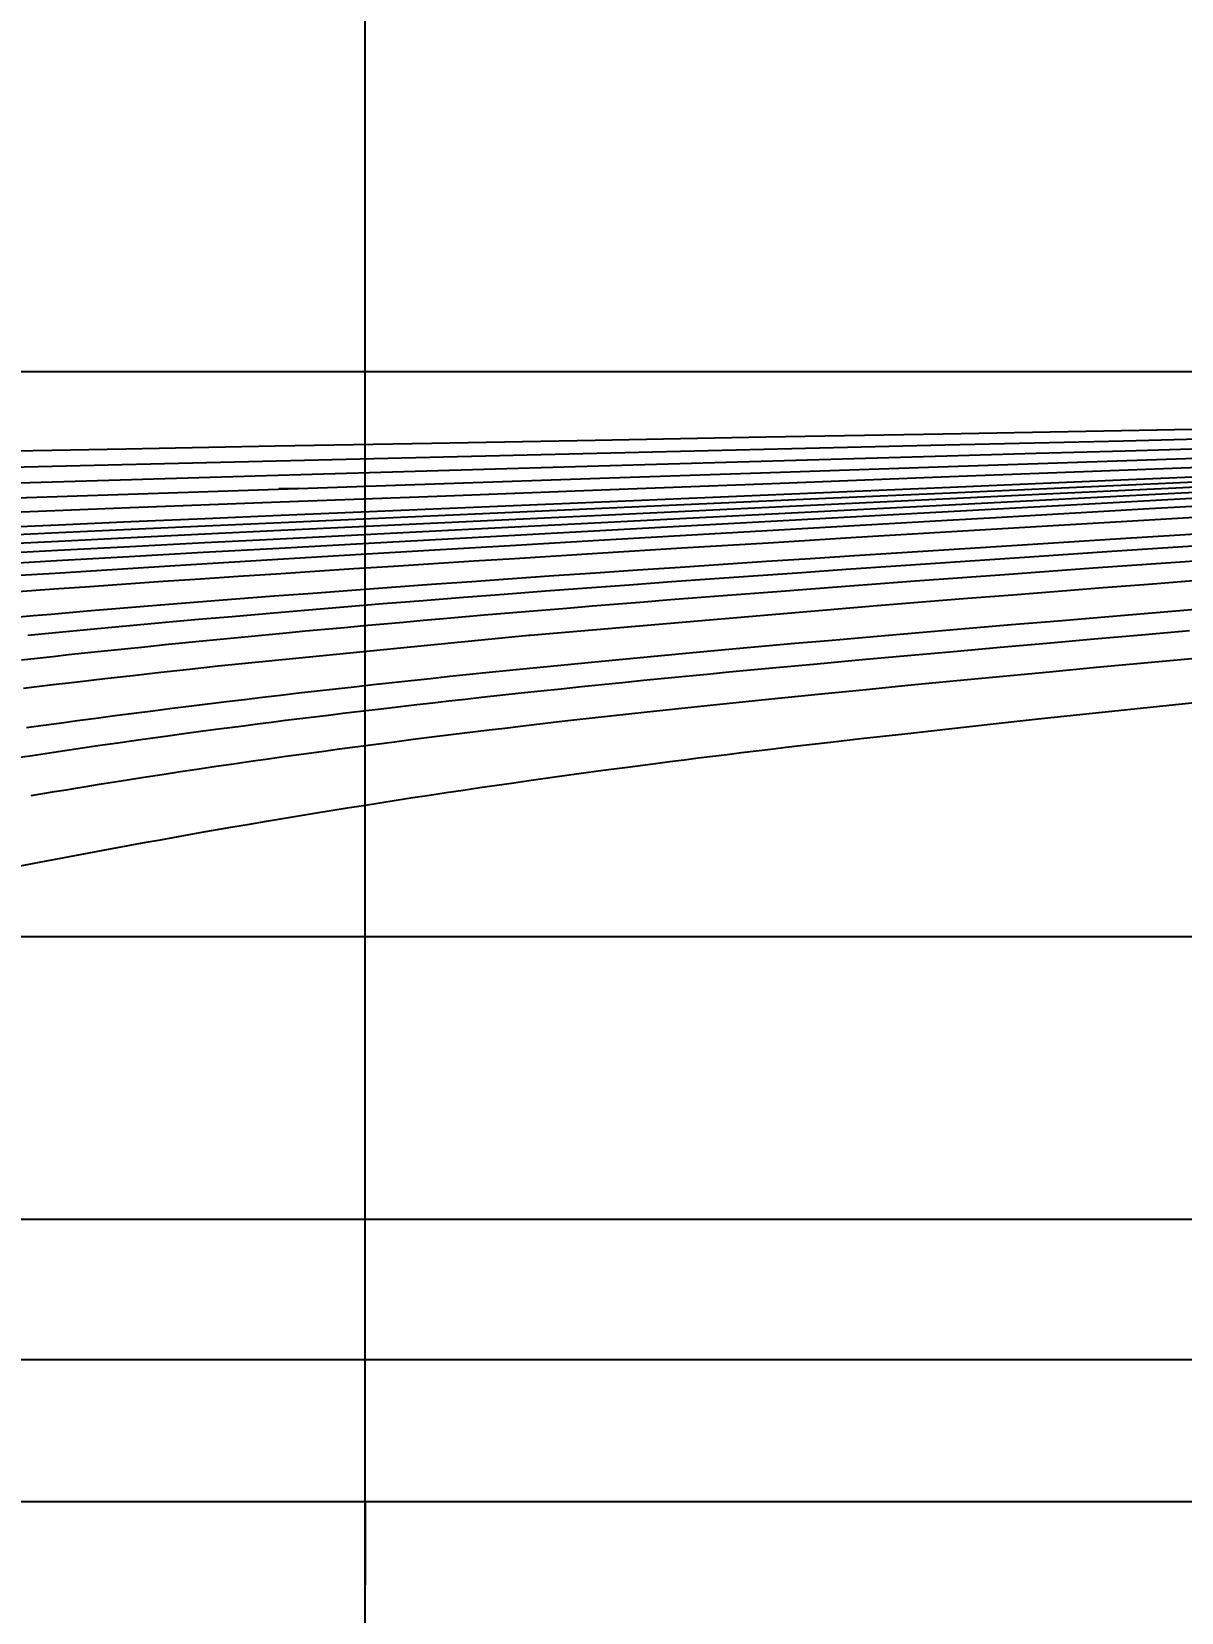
# Model space of a CAD drawing. Header units: millimetres. Extents: x -190954 to 154095, y 101 to 64253.
# Drawn here: x 62.55 to 74.43, y 124.01 to 140.33 of the extents above; entities that cross this region are included whole.
import ezdxf

# ---------------------------------------------------------------- set-up
doc = ezdxf.new("R2010")
doc.units = ezdxf.units.MM
for name, color, linetype in [('GRID', 179, 'Continuous'), ('WL025', 179, 'Continuous'), ('WL05', 179, 'Continuous'), ('WL075', 179, 'Continuous'), ('WL1', 179, 'Continuous'), ('WL10', 179, 'Continuous'), ('WL12', 179, 'Continuous'), ('WL14', 179, 'Continuous'), ('WL15', 179, 'Continuous'), ('WL16', 179, 'Continuous'), ('WL18', 179, 'Continuous'), ('WL2', 179, 'Continuous'), ('WL20', 179, 'Continuous'), ('WL25', 179, 'Continuous'), ('WL3', 179, 'Continuous'), ('WL4', 179, 'Continuous'), ('WL5', 179, 'Continuous'), ('WL6', 179, 'Continuous'), ('WL7', 179, 'Continuous'), ('WL8', 179, 'Continuous'), ('WL9', 179, 'Continuous')]:
    doc.layers.add(name, color=color, linetype=linetype)
doc.styles.add('SLDTEXTSTYLE0', font='TXT', dxfattribs={"width": 0.75})
doc.dimstyles.new('SLDDIMSTYLE0', dxfattribs={"dimtxt": 3.175, "dimasz": 3.302, "dimexe": 0, "dimexo": 0.0625, "dimgap": 0.79375, "dimtad": 0, "dimtih": 1, "dimtoh": 1, "dimlfac": 1500, "dimrnd": 1e-09, "dimzin": 4, "dimdsep": 46, "dimtxsty": 'SLDTEXTSTYLE0', "dimsah": 1, "dimcen": 0.09, "dimadec": 0, "dimazin": 1, "dimtfac": 1, "dimtofl": 0, "dimtmove": 0, "dimatfit": 3, "dimfxl": 0, "dimfrac": 2, "dimtolj": 1, "dimtzin": 12, "dimarcsym": 0})

# ---------------------------------------------------------------- blocks, each defined once
blk = doc.blocks.new('_D')
at = {"layer": 'WL20'}
for p, q in [((25.597, 126.417), (25.597, 168.839)), ((227.596, 126.417), (227.596, 168.839)), ((25.597, 165.664), (126.8, 165.664)), ((227.596, 165.664), (146.741, 165.664))]:
    blk.add_line(p, q, dxfattribs=at)
for points in [[(25.597, 165.664), (28.899, 165.156), (28.899, 166.172)], [(227.596, 165.664), (224.294, 166.172), (224.294, 165.156)]]:
    blk.add_solid(points, dxfattribs=at)
at = {"layer": 'WL20', "insert": (126.8, 167.237), "char_height": 3.175, "attachment_point": 1, "style": 'SLDTEXTSTYLE0'}
blk.add_mtext('302998.00', dxfattribs=at)

msp = doc.modelspace()

# ---------------------------------------------------------------- linework, layer by layer
at = {"layer": 'GRID', "color": 135}
for p, q in [((65.9972693, 125.1466667), (65.9972693, 154.8319333)), ((65.9972693, 111.8133333), (65.9972693, 138.48)), ((251.23, 136.8133333), (21.19727, 136.8133333)), ((251.23, 130.98), (21.19727, 130.98)), ((251.23, 128.0633333), (21.19727, 128.0633333)), ((251.23, 126.6133333), (21.19727, 126.6133333)), ((251.23, 125.1466667), (21.19727, 125.1466667))]:
    msp.add_line(p, q, dxfattribs=at)
at = {"layer": 'GRID', "color": 255}
msp.add_line((65.9972693, 125.1466667), (65.9972693, 124.290536), dxfattribs=at)
at = {"layer": 'WL025', "color": 11}
for p, q in [((72.947508, 133.2293447), (74.8299647, 133.4280153)), ((72.4850853, 133.179022), (72.947508, 133.2293447)), ((70.80495, 132.99092), (71.1176453, 133.0265633)), ((71.1176453, 133.0265633), (71.570178, 133.0776287)), ((71.570178, 133.0776287), (72.02598, 133.1284493)), ((72.02598, 133.1284493), (72.4850853, 133.179022)), ((69.5865853, 132.845738), (69.735864, 132.8641773)), ((69.735864, 132.8641773), (69.8859507, 132.8825307)), ((69.8859507, 132.8825307), (70.0368713, 132.9007913)), ((70.0368713, 132.9007913), (70.1886307, 132.918968)), ((70.1886307, 132.918968), (70.3412767, 132.9370633)), ((70.3412767, 132.9370633), (70.49487, 132.9550867)), ((70.49487, 132.9550867), (70.80495, 132.99092)), ((68.204882, 132.665778), (68.4549373, 132.6996267)), ((68.4549373, 132.6996267), (68.7070853, 132.7331747)), ((68.7070853, 132.7331747), (68.9972727, 132.77107)), ((68.9972727, 132.77107), (69.1434607, 132.789876)), ((69.1434607, 132.789876), (69.2903987, 132.8085887)), ((69.2903987, 132.8085887), (69.438102, 132.8272087)), ((69.438102, 132.8272087), (69.5865853, 132.845738)), ((67.1818053, 132.5211113), (67.3571807, 132.546628)), ((67.3571807, 132.546628), (67.5334867, 132.5719773)), ((67.5334867, 132.5719773), (67.7107493, 132.5971633)), ((67.7107493, 132.5971633), (67.9568447, 132.631624)), ((67.9568447, 132.631624), (68.204882, 132.665778)), ((65.9781867, 132.3377427), (66.1477247, 132.3644527)), ((66.1477247, 132.3644527), (66.318024, 132.390996)), ((66.318024, 132.390996), (66.4891173, 132.4173553)), ((66.4891173, 132.4173553), (66.661016, 132.4435493)), ((66.661016, 132.4435493), (66.833748, 132.4695733)), ((66.833748, 132.4695733), (67.007336, 132.4954273)), ((67.007336, 132.4954273), (67.1818053, 132.5211113)), ((64.9758673, 132.1738567), (65.3072653, 132.2291767)), ((65.3072653, 132.2291767), (65.4739513, 132.2565773)), ((65.4739513, 132.2565773), (65.6413207, 132.283806)), ((65.6413207, 132.283806), (65.8093927, 132.3108607)), ((65.8093927, 132.3108607), (65.9781867, 132.3377427)), ((64.1800693, 132.036446), (64.3298607, 132.062802)), ((64.3298607, 132.062802), (64.6308953, 132.115082)), ((64.6308953, 132.115082), (64.8030453, 132.1445633)), ((64.8030453, 132.1445633), (64.9758673, 132.1738567)), ((63.14411, 131.8480073), (63.2908233, 131.875342)), ((63.2908233, 131.875342), (63.4379487, 131.9025447)), ((63.4379487, 131.9025447), (63.5854953, 131.9296013)), ((63.5854953, 131.9296013), (63.7334713, 131.956524)), ((63.7334713, 131.956524), (63.8818853, 131.983306)), ((63.8818853, 131.983306), (64.030748, 132.0099473)), ((64.030748, 132.0099473), (64.1800693, 132.036446)), ((62.416478, 131.7093507), (62.561234, 131.73734)), ((62.561234, 131.73734), (62.7063693, 131.7652027)), ((62.7063693, 131.7652027), (62.85189, 131.792936)), ((62.85189, 131.792936), (62.9978013, 131.820538)), ((62.9978013, 131.820538), (63.14411, 131.8480073))]:
    msp.add_line(p, q, dxfattribs=at)
at = {"layer": 'WL05', "color": 11}
for p, q in [((74.0422887, 133.8088973), (74.5355033, 133.8542713)), ((72.109678, 133.6266853), (72.5862867, 133.6722987)), ((72.5862867, 133.6722987), (73.06742, 133.7178867)), ((73.06742, 133.7178867), (73.552838, 133.763428)), ((73.552838, 133.763428), (74.0422887, 133.8088973)), ((70.7091773, 133.4899327), (71.1709207, 133.5354793)), ((71.1709207, 133.5354793), (71.6378193, 133.581072)), ((71.6378193, 133.581072), (72.109678, 133.6266853)), ((69.104656, 133.3250127), (69.2994887, 133.3458427)), ((69.2994887, 133.3458427), (69.495938, 133.3666073)), ((69.495938, 133.3666073), (69.6940313, 133.387304)), ((69.6940313, 133.387304), (69.893794, 133.4079347)), ((69.893794, 133.4079347), (70.0952527, 133.4285007)), ((70.0952527, 133.4285007), (70.2984327, 133.4490047)), ((70.2984327, 133.4490047), (70.7091773, 133.4899327)), ((67.601402, 133.1555327), (67.9683173, 133.1983953)), ((67.9683173, 133.1983953), (68.1539413, 133.219698)), ((68.1539413, 133.219698), (68.3410407, 133.240918)), ((68.3410407, 133.240918), (68.5296387, 133.262056)), ((68.5296387, 133.262056), (68.719758, 133.283116)), ((68.719758, 133.283116), (68.9114233, 133.3040987)), ((68.9114233, 133.3040987), (69.104656, 133.3250127)), ((66.3007307, 132.9949253), (66.493048, 133.0195727)), ((66.493048, 133.0195727), (66.6869353, 133.0440933)), ((66.6869353, 133.0440933), (66.882422, 133.068492)), ((66.882422, 133.068492), (67.278312, 133.116932)), ((67.278312, 133.116932), (67.4393033, 133.136268)), ((67.4393033, 133.136268), (67.601402, 133.1555327)), ((65.1781887, 132.8442567), (65.3616867, 132.8697133)), ((65.3616867, 132.8697133), (65.5465847, 132.895028)), ((65.5465847, 132.895028), (65.7329053, 132.9202133)), ((65.7329053, 132.9202133), (65.92069, 132.945244)), ((65.92069, 132.945244), (66.1099547, 132.97015)), ((66.1099547, 132.97015), (66.3007307, 132.9949253)), ((64.08901, 132.6859707), (64.2807407, 132.71476)), ((64.2807407, 132.71476), (64.457648, 132.740962)), ((64.457648, 132.740962), (64.6358193, 132.7670113)), ((64.6358193, 132.7670113), (64.815282, 132.792908)), ((64.815282, 132.792908), (64.9960627, 132.818656)), ((64.9960627, 132.818656), (65.1781887, 132.8442567)), ((63.0293567, 132.5192387), (63.151742, 132.539178)), ((63.151742, 132.539178), (63.2746947, 132.559026)), ((63.2746947, 132.559026), (63.52234, 132.598452)), ((63.52234, 132.598452), (63.7098427, 132.6278207)), ((63.7098427, 132.6278207), (63.898722, 132.6569927)), ((63.898722, 132.6569927), (64.08901, 132.6859707)), ((62.5453067, 132.438552), (62.6655147, 132.4588627)), ((62.6655147, 132.4588627), (62.7862527, 132.479082)), ((62.7862527, 132.479082), (62.90753, 132.4992067)), ((62.90753, 132.4992067), (63.0293567, 132.5192387))]:
    msp.add_line(p, q, dxfattribs=at)
at = {"layer": 'WL075', "color": 11}
for p, q in [((72.5552453, 133.9705873), (73.0390593, 134.0134027)), ((73.0390593, 134.0134027), (73.52674, 134.0562033)), ((73.52674, 134.0562033), (74.01798, 134.09896)), ((74.01798, 134.09896), (74.5124573, 134.1416433)), ((70.6644287, 133.799754), (71.129922, 133.842342)), ((71.129922, 133.842342), (71.600398, 133.8850287)), ((71.600398, 133.8850287), (72.0755967, 133.9277867)), ((72.0755967, 133.9277867), (72.5552453, 133.9705873)), ((69.0880567, 133.650356), (69.307278, 133.6718593)), ((69.307278, 133.6718593), (69.5284807, 133.6933007)), ((69.5284807, 133.6933007), (69.7516947, 133.7146827)), ((69.7516947, 133.7146827), (69.9769493, 133.7360073)), ((69.9769493, 133.7360073), (70.2042767, 133.7572773)), ((70.2042767, 133.7572773), (70.6644287, 133.799754)), ((67.60658, 133.4978807), (67.8127247, 133.5198893)), ((67.8127247, 133.5198893), (68.0206567, 133.5418187)), ((68.0206567, 133.5418187), (68.2304013, 133.56367)), ((68.2304013, 133.56367), (68.4419867, 133.5854473)), ((68.4419867, 133.5854473), (68.6554393, 133.607152)), ((68.6554393, 133.607152), (68.8707867, 133.6287927)), ((68.8707867, 133.6287927), (69.0880567, 133.650356)), ((66.0694547, 133.3246693), (66.2218393, 133.3426047)), ((66.2218393, 133.3426047), (66.5295933, 133.378292)), ((66.5295933, 133.378292), (66.6953153, 133.39722)), ((66.6953153, 133.39722), (66.8622053, 133.4160827)), ((66.8622053, 133.4160827), (67.030278, 133.4348807)), ((67.030278, 133.4348807), (67.199548, 133.4536153)), ((67.199548, 133.4536153), (67.60658, 133.4978807)), ((64.8846707, 133.1788313), (65.0295413, 133.1973007)), ((65.0295413, 133.1973007), (65.1753113, 133.2156993)), ((65.1753113, 133.2156993), (65.321992, 133.2340307)), ((65.321992, 133.2340307), (65.4695947, 133.2522893)), ((65.4695947, 133.2522893), (65.6181307, 133.2704827)), ((65.6181307, 133.2704827), (65.767612, 133.2886093)), ((65.767612, 133.2886093), (65.9180493, 133.3066713)), ((65.9180493, 133.3066713), (66.0694547, 133.3246693)), ((63.4669867, 132.987718), (63.7001313, 133.0205073)), ((63.7001313, 133.0205073), (63.935592, 133.05306)), ((63.935592, 133.05306), (64.1734233, 133.085382)), ((64.1734233, 133.085382), (64.455346, 133.122986)), ((64.455346, 133.122986), (64.5975847, 133.1416747)), ((64.5975847, 133.1416747), (64.7406893, 133.16029)), ((64.7406893, 133.16029), (64.8846707, 133.1788313)), ((62.3341353, 132.8200227), (62.5564993, 132.8540793)), ((62.5564993, 132.8540793), (62.780914, 132.887872)), ((62.780914, 132.887872), (63.0074313, 132.9214053)), ((63.0074313, 132.9214053), (63.2361047, 132.9546867)), ((63.2361047, 132.9546867), (63.4669867, 132.987718))]:
    msp.add_line(p, q, dxfattribs=at)
at = {"layer": 'WL1', "color": 11}
for p, q in [((73.6391627, 134.2843893), (74.1257053, 134.3247867)), ((74.1257053, 134.3247867), (74.6143947, 134.365062)), ((71.7206733, 134.1221433), (72.1955493, 134.1627467)), ((72.1955493, 134.1627467), (72.6737827, 134.2033407)), ((72.6737827, 134.2033407), (73.155086, 134.2438973)), ((73.155086, 134.2438973), (73.6391627, 134.2843893)), ((70.09326, 133.9805753), (70.435962, 134.01081)), ((70.435962, 134.01081), (70.782078, 134.0410207)), ((70.782078, 134.0410207), (71.2494293, 134.0815593)), ((71.2494293, 134.0815593), (71.7206733, 134.1221433)), ((68.4426787, 133.8278413), (68.7646547, 133.8586207)), ((68.7646547, 133.8586207), (69.0906293, 133.8892767)), ((69.0906293, 133.8892767), (69.4206727, 133.9198173)), ((69.4206727, 133.9198173), (69.7548567, 133.9502467)), ((69.7548567, 133.9502467), (70.09326, 133.9805753)), ((66.671958, 133.6487773), (66.8727513, 133.669982)), ((66.8727513, 133.669982), (67.2792253, 133.71217)), ((67.2792253, 133.71217), (67.4879673, 133.7334633)), ((67.4879673, 133.7334633), (67.6984367, 133.7546873)), ((67.6984367, 133.7546873), (67.910652, 133.775842)), ((67.910652, 133.775842), (68.1246333, 133.796932)), ((68.1246333, 133.796932), (68.4426787, 133.8278413)), ((65.3104107, 133.498066), (65.500322, 133.5198553)), ((65.500322, 133.5198553), (65.6917387, 133.5415573)), ((65.6917387, 133.5415573), (65.884672, 133.5631653)), ((65.884672, 133.5631653), (66.0791453, 133.5846913)), ((66.0791453, 133.5846913), (66.275172, 133.606134)), ((66.275172, 133.606134), (66.4727707, 133.6274953)), ((66.4727707, 133.6274953), (66.671958, 133.6487773)), ((64.0013387, 133.340278), (64.2015733, 133.365322)), ((64.2015733, 133.365322), (64.565464, 133.4099673)), ((64.565464, 133.4099673), (64.7495293, 133.432138)), ((64.7495293, 133.432138), (64.9350313, 133.45421)), ((64.9350313, 133.45421), (65.121986, 133.4761847)), ((65.121986, 133.4761847), (65.3104107, 133.498066)), ((62.6457933, 133.16106), (62.8346733, 133.1871033)), ((62.8346733, 133.1871033), (63.0251027, 133.2129947)), ((63.0251027, 133.2129947), (63.2171053, 133.2387367)), ((63.2171053, 133.2387367), (63.410706, 133.2643333)), ((63.410706, 133.2643333), (63.6059293, 133.2897867)), ((63.6059293, 133.2897867), (63.8027987, 133.3151007)), ((63.8027987, 133.3151007), (64.0013387, 133.340278)), ((62.4965893, 133.1402267), (62.6457933, 133.16106))]:
    msp.add_line(p, q, dxfattribs=at)
at = {"layer": 'WL10', "color": 11}
for p, q in [((72.039714, 135.6232567), (73.88354, 135.7008667)), ((73.88354, 135.7008667), (75.7061567, 135.7763687)), ((65.1270393, 135.3329233), (68.441376, 135.4717947)), ((68.441376, 135.4717947), (72.039714, 135.6232567)), ((64.34309, 135.2998267), (65.1270393, 135.3329233)), ((62.0983773, 135.2037307), (62.8287593, 135.2352733)), ((62.8287593, 135.2352733), (63.5769967, 135.2672913)), ((63.5769967, 135.2672913), (64.34309, 135.2998267))]:
    msp.add_line(p, q, dxfattribs=at)
at = {"layer": 'WL12', "color": 11}
for p, q in [((72.0331147, 135.731762), (73.877668, 135.8012253)), ((73.877668, 135.8012253), (74.791956, 135.835128)), ((68.4335533, 135.5953507), (70.1983247, 135.6620247)), ((70.1983247, 135.6620247), (72.0331147, 135.731762)), ((63.5687547, 135.4120407), (65.1187573, 135.470556)), ((65.1187573, 135.470556), (66.7403587, 135.531596)), ((66.7403587, 135.531596), (68.4335533, 135.5953507)), ((62.0903507, 135.3558607), (63.5687547, 135.4120407))]:
    msp.add_line(p, q, dxfattribs=at)
at = {"layer": 'WL14', "color": 11}
for p, q in [((70.1852073, 135.7748513), (72.020188, 135.8370693)), ((72.020188, 135.8370693), (72.9452773, 135.8682113)), ((72.9452773, 135.8682113), (73.8650587, 135.8988)), ((73.8650587, 135.8988), (74.77953, 135.928818)), ((65.303056, 135.610754), (68.4204387, 135.7153373)), ((68.4204387, 135.7153373), (70.1852073, 135.7748513)), ((62.0788053, 135.5027227), (63.6504887, 135.55542)), ((63.6504887, 135.55542), (65.303056, 135.610754)), ((65.1061493, 135.60416), (65.303056, 135.610754)), ((65.2044653, 135.6074513), (65.1061493, 135.60416)), ((65.303056, 135.610754), (65.2044653, 135.6074513))]:
    msp.add_line(p, q, dxfattribs=at)
at = {"layer": 'WL15', "color": 11}
for p, q in [((74.087458, 134.6219847), (74.5529267, 134.6578813)), ((72.2197287, 134.4756407), (72.687212, 134.51261)), ((72.687212, 134.51261), (73.1544367, 134.549334)), ((73.1544367, 134.549334), (73.6212393, 134.5857973)), ((73.6212393, 134.5857973), (74.087458, 134.6219847)), ((67.7015327, 134.0957253), (71.2846047, 134.4010287)), ((71.2846047, 134.4010287), (71.7521427, 134.438442)), ((71.7521427, 134.438442), (72.2197287, 134.4756407)), ((64.4791813, 133.7769853), (67.6875973, 134.0944513)), ((67.6875973, 134.0944513), (67.7015327, 134.0957253)), ((63.3086273, 133.6468147), (63.5961007, 133.6796647)), ((63.5961007, 133.6796647), (63.8870273, 133.7123013)), ((63.8870273, 133.7123013), (64.1814133, 133.7447353)), ((64.1814133, 133.7447353), (64.4791813, 133.7769853)), ((62.4666447, 133.5468987), (62.7439293, 133.58044)), ((62.7439293, 133.58044), (63.0245787, 133.613742)), ((63.0245787, 133.613742), (63.3086273, 133.6468147))]:
    msp.add_line(p, q, dxfattribs=at)
at = {"layer": 'WL16', "color": 11}
for p, q in [((72.004264, 135.9465687), (72.9291427, 135.973302)), ((72.9291427, 135.973302), (73.848724, 135.99951)), ((73.848724, 135.99951), (74.7630073, 136.025184)), ((65.093442, 135.7456613), (68.4057313, 135.841676)), ((68.4057313, 135.841676), (72.004264, 135.9465687)), ((62.068876, 135.6582627), (65.093442, 135.7456613))]:
    msp.add_line(p, q, dxfattribs=at)
at = {"layer": 'WL18', "color": 11}
for p, q in [((73.8296713, 136.1027667), (74.7435307, 136.1237167)), ((65.0806807, 135.8939773), (68.3897547, 135.9733707)), ((68.3897547, 135.9733707), (71.9860847, 136.059508)), ((71.9860847, 136.059508), (72.9105227, 136.0813633)), ((72.9105227, 136.0813633), (73.8296713, 136.1027667)), ((62.060378, 135.8213887), (65.0806807, 135.8939773))]:
    msp.add_line(p, q, dxfattribs=at)
at = {"layer": 'WL2', "color": 11}
for p, q in [((73.5160433, 134.788628), (74.41987, 134.853714)), ((74.41987, 134.853714), (74.86814, 134.8857387)), ((71.318606, 134.627758), (71.67857, 134.6543467)), ((71.67857, 134.6543467), (72.602346, 134.7221687)), ((72.602346, 134.7221687), (73.5160433, 134.788628)), ((69.422248, 134.4831973), (69.696502, 134.5046607)), ((69.696502, 134.5046607), (70.2505047, 134.5474167)), ((70.2505047, 134.5474167), (70.6035873, 134.574268)), ((70.6035873, 134.574268), (70.9596153, 134.601046)), ((70.9596153, 134.601046), (71.318606, 134.627758)), ((67.2262373, 134.303196), (67.6498553, 134.339152)), ((67.6498553, 134.339152), (68.0783, 134.374882)), ((68.0783, 134.374882), (68.3434553, 134.39669)), ((68.3434553, 134.39669), (68.610426, 134.418422)), ((68.610426, 134.418422), (68.879214, 134.4400813)), ((68.879214, 134.4400813), (69.1498207, 134.461672)), ((69.1498207, 134.461672), (69.422248, 134.4831973)), ((65.5801947, 134.1568253), (65.7816953, 134.175362)), ((65.7816953, 134.175362), (65.9844153, 134.1938273)), ((65.9844153, 134.1938273), (66.1883533, 134.212222)), ((66.1883533, 134.212222), (66.3935073, 134.2305487)), ((66.3935073, 134.2305487), (66.5998727, 134.248806)), ((66.5998727, 134.248806), (66.8074513, 134.2669993)), ((66.8074513, 134.2669993), (67.2262373, 134.303196)), ((63.719082, 133.9759953), (63.9295053, 133.9973887)), ((63.9295053, 133.9973887), (64.1414547, 134.0186767)), ((64.1414547, 134.0186767), (64.354928, 134.03986)), ((64.354928, 134.03986), (64.569922, 134.0609413)), ((64.569922, 134.0609413), (64.7864327, 134.0819227)), ((64.7864327, 134.0819227), (65.1808607, 134.1195273)), ((65.1808607, 134.1195273), (65.3799153, 134.138214)), ((65.3799153, 134.138214), (65.5801947, 134.1568253)), ((62.4454493, 133.8405287), (62.606844, 133.8583)), ((62.606844, 133.8583), (62.7692347, 133.8759953)), ((62.7692347, 133.8759953), (62.932622, 133.893616)), ((62.932622, 133.893616), (63.0970047, 133.9111633)), ((63.0970047, 133.9111633), (63.3028293, 133.9328847)), ((63.3028293, 133.9328847), (63.5101893, 133.9544947)), ((63.5101893, 133.9544947), (63.719082, 133.9759953))]:
    msp.add_line(p, q, dxfattribs=at)
at = {"layer": 'WL20', "color": 11}
for p, q in [((68.3727107, 136.109566), (70.133916, 136.14187)), ((70.133916, 136.14187), (71.9660987, 136.175202)), ((71.9660987, 136.175202), (72.88994, 136.1917713)), ((72.88994, 136.1917713), (73.8084987, 136.208012)), ((73.8084987, 136.208012), (74.721774, 136.2239213)), ((62.0531287, 135.9911327), (63.5242387, 136.0191133)), ((63.5242387, 136.0191133), (65.067872, 136.0481827)), ((65.067872, 136.0481827), (66.6840293, 136.0783347)), ((66.6840293, 136.0783347), (68.3727107, 136.109566))]:
    msp.add_line(p, q, dxfattribs=at)
at = {"layer": 'WL25', "color": 11}
for p, q in [((73.7109233, 134.9616113), (74.6024133, 135.021214)), ((70.9640653, 134.7752587), (71.8892647, 134.838526)), ((71.8892647, 134.838526), (72.806814, 134.9007193)), ((72.806814, 134.9007193), (73.7109233, 134.9616113)), ((69.1631693, 134.6478993), (69.6067047, 134.6798607)), ((69.6067047, 134.6798607), (70.0546927, 134.711732)), ((70.0546927, 134.711732), (70.50714, 134.7435247)), ((70.50714, 134.7435247), (70.9640653, 134.7752587)), ((66.5952373, 134.4532693), (67.01211, 134.4861347)), ((67.01211, 134.4861347), (67.4334373, 134.5188073)), ((67.4334373, 134.5188073), (67.8592107, 134.551302)), ((67.8592107, 134.551302), (68.2894247, 134.5836373)), ((68.2894247, 134.5836373), (68.7240773, 134.6158307)), ((68.7240773, 134.6158307), (69.1631693, 134.6478993)), ((64.972536, 134.3194747), (65.3714593, 134.353308)), ((65.3714593, 134.353308), (65.7748953, 134.3868727)), ((65.7748953, 134.3868727), (66.1828267, 134.420186)), ((66.1828267, 134.420186), (66.5952373, 134.4532693)), ((63.0877913, 134.1495747), (63.3801847, 134.1771407)), ((63.3801847, 134.1771407), (63.6753847, 134.20449)), ((63.6753847, 134.20449), (63.973378, 134.23163)), ((63.973378, 134.23163), (64.2741527, 134.258568)), ((64.2741527, 134.258568), (64.6215427, 134.2891413)), ((64.6215427, 134.2891413), (64.972536, 134.3194747)), ((62.5114807, 134.0937593), (62.7982193, 134.1217827)), ((62.7982193, 134.1217827), (63.0877913, 134.1495747))]:
    msp.add_line(p, q, dxfattribs=at)
at = {"layer": 'WL3', "color": 11}
for p, q in [((73.7978753, 135.0916707), (74.6895507, 135.1478267)), ((71.0509587, 134.9167), (71.976066, 134.9759653)), ((71.976066, 134.9759653), (72.893636, 135.0343813)), ((72.893636, 135.0343813), (73.7978753, 135.0916707)), ((69.2496067, 134.798384), (69.69331, 134.827942)), ((69.69331, 134.827942), (70.1414367, 134.857508)), ((70.1414367, 134.857508), (70.593986, 134.8870887)), ((70.593986, 134.8870887), (71.0509587, 134.9167)), ((66.6802873, 134.6203733), (67.0974493, 134.6501967)), ((67.0974493, 134.6501967), (67.519034, 134.6799373)), ((67.519034, 134.6799373), (67.9450413, 134.70961)), ((67.9450413, 134.70961), (68.375472, 134.739232)), ((68.375472, 134.739232), (68.8103273, 134.7688187)), ((68.8103273, 134.7688187), (69.2496067, 134.798384)), ((64.6607573, 134.469298), (65.0558287, 134.4998407)), ((65.0558287, 134.4998407), (65.4553167, 134.530198)), ((65.4553167, 134.530198), (65.859222, 134.560392)), ((65.859222, 134.560392), (66.2675447, 134.5904427)), ((66.2675447, 134.5904427), (66.6802873, 134.6203733)), ((62.751756, 134.3130133), (62.9376673, 134.3289573)), ((62.9376673, 134.3289573), (63.12469, 134.344824)), ((63.12469, 134.344824), (63.502066, 134.376336)), ((63.502066, 134.376336), (63.8838727, 134.407568)), ((63.8838727, 134.407568), (64.2701047, 134.438548)), ((64.2701047, 134.438548), (64.6607573, 134.469298)), ((62.383274, 134.2808787), (62.5669573, 134.296988)), ((62.5669573, 134.296988), (62.751756, 134.3130133))]:
    msp.add_line(p, q, dxfattribs=at)
at = {"layer": 'WL4', "color": 11}
for p, q in [((71.9958347, 135.1608207), (75.4112847, 135.362858)), ((71.0701553, 135.1050727), (71.9958347, 135.1608207)), ((68.3952133, 134.9412967), (69.268968, 134.995312)), ((69.268968, 134.995312), (70.1606113, 135.0498867)), ((70.1606113, 135.0498867), (71.0701553, 135.1050727)), ((66.2890093, 134.8082413), (66.7013207, 134.8346687)), ((66.7013207, 134.8346687), (67.1180953, 134.861172)), ((67.1180953, 134.861172), (67.5393347, 134.8877733)), ((67.5393347, 134.8877733), (68.3952133, 134.9412967)), ((63.5277267, 134.624592), (63.9088193, 134.650778)), ((63.9088193, 134.650778), (64.29437, 134.6769573)), ((64.29437, 134.6769573), (64.6843787, 134.7031447)), ((64.6843787, 134.7031447), (65.078846, 134.7293533)), ((65.078846, 134.7293533), (65.4777733, 134.7555973)), ((65.4777733, 134.7555973), (65.8811607, 134.7818893)), ((65.8811607, 134.7818893), (66.2890093, 134.8082413)), ((62.411188, 134.545842), (62.7789113, 134.57214)), ((62.7789113, 134.57214), (63.1510907, 134.598384)), ((63.1510907, 134.598384), (63.5277267, 134.624592))]:
    msp.add_line(p, q, dxfattribs=at)
at = {"layer": 'WL5', "color": 11}
for p, q in [((72.007908, 135.2821427), (72.5110427, 135.3109833)), ((72.5110427, 135.3109833), (74.097088, 135.401014)), ((74.097088, 135.401014), (74.8826813, 135.4450167)), ((68.409056, 135.0742727), (72.007908, 135.2821427)), ((65.89612, 134.92655), (66.7159407, 134.975158)), ((66.7159407, 134.975158), (67.5535827, 135.0243687)), ((67.5535827, 135.0243687), (68.409056, 135.0742727)), ((63.9244833, 134.8071167), (64.3099093, 134.830812)), ((64.3099093, 134.830812), (65.0941113, 134.878466)), ((65.0941113, 134.878466), (65.89612, 134.92655)), ((62.4272733, 134.7129347), (62.7949027, 134.7364153)), ((62.7949027, 134.7364153), (63.1669807, 134.7599307)), ((63.1669807, 134.7599307), (63.543508, 134.7834973)), ((63.543508, 134.7834973), (63.9244833, 134.8071167))]:
    msp.add_line(p, q, dxfattribs=at)
at = {"layer": 'WL6', "color": 11}
for p, q in [((73.2852573, 135.4406873), (74.5411113, 135.508146)), ((68.4217993, 135.1757307), (72.0191053, 135.3718247)), ((72.0191053, 135.3718247), (73.2852573, 135.4406873)), ((66.8511873, 135.0901293), (68.4217993, 135.1757307)), ((64.323932, 134.950378), (65.107946, 134.9941533)), ((65.107946, 134.9941533), (65.9693233, 135.041764)), ((65.9693233, 135.041764), (66.8511873, 135.0901293)), ((62.0784813, 134.821448), (62.8092027, 134.8641187)), ((62.8092027, 134.8641187), (63.557686, 134.9070667)), ((63.557686, 134.9070667), (64.323932, 134.950378))]:
    msp.add_line(p, q, dxfattribs=at)
at = {"layer": 'WL7', "color": 11}
for p, q in [((72.029516, 135.4422247), (74.4275793, 135.56447)), ((74.4275793, 135.56447), (75.06256, 135.5964027)), ((68.4329493, 135.259234), (72.029516, 135.4422247)), ((65.1194367, 135.0911973), (66.8585427, 135.179684)), ((66.8585427, 135.179684), (68.4329493, 135.259234)), ((62.820966, 134.971544), (63.5693487, 135.010992)), ((63.5693487, 135.010992), (64.3355047, 135.0508473)), ((64.3355047, 135.0508473), (65.1194367, 135.0911973)), ((62.0903553, 134.9324287), (62.820966, 134.971544))]:
    msp.add_line(p, q, dxfattribs=at)
at = {"layer": 'WL8', "color": 11}
for p, q in [((74.3708733, 135.616768), (75.0377567, 135.6481233)), ((68.43935, 135.334938), (72.0363533, 135.5056953)), ((72.0363533, 135.5056953), (73.028702, 135.5531013)), ((73.028702, 135.5531013), (74.3708733, 135.616768)), ((65.1256207, 135.178202), (68.43935, 135.334938)), ((63.575572, 135.1036173), (64.3416947, 135.1406513)), ((64.3416947, 135.1406513), (65.1256207, 135.178202)), ((62.0967327, 135.03082), (62.827252, 135.0670287)), ((62.827252, 135.0670287), (63.575572, 135.1036173))]:
    msp.add_line(p, q, dxfattribs=at)
at = {"layer": 'WL9', "color": 11}
for p, q in [((72.039516, 135.565824), (73.882996, 135.648224)), ((73.882996, 135.648224), (74.7968227, 135.6886613)), ((68.4418673, 135.4053973), (70.7544867, 135.5081953)), ((70.7544867, 135.5081953), (72.039516, 135.565824)), ((65.1278327, 135.2582093), (68.4418673, 135.4053973)), ((62.0990653, 135.12052), (62.8295127, 135.1542453)), ((62.8295127, 135.1542453), (63.5777887, 135.1883993)), ((63.5777887, 135.1883993), (64.3438953, 135.2230353)), ((64.3438953, 135.2230353), (65.1278327, 135.2582093))]:
    msp.add_line(p, q, dxfattribs=at)

# ---------------------------------------------------------------- dimensions: what is measured, and where the dimension line sits
at = {"layer": 'WL20'}
dim = msp.add_linear_dim(base=(25.5972687, 165.6644439), p1=(227.595936, 125.1466667), p2=(25.5972687, 125.1466667), dimstyle='SLDDIMSTYLE0', dxfattribs=at)
dim.commit()
dim.dimension.update_dxf_attribs({"geometry": '_D', "text_midpoint": (136.7707445, 165.6644439), "dimtype": 160})

doc.saveas('drawing.dxf')
